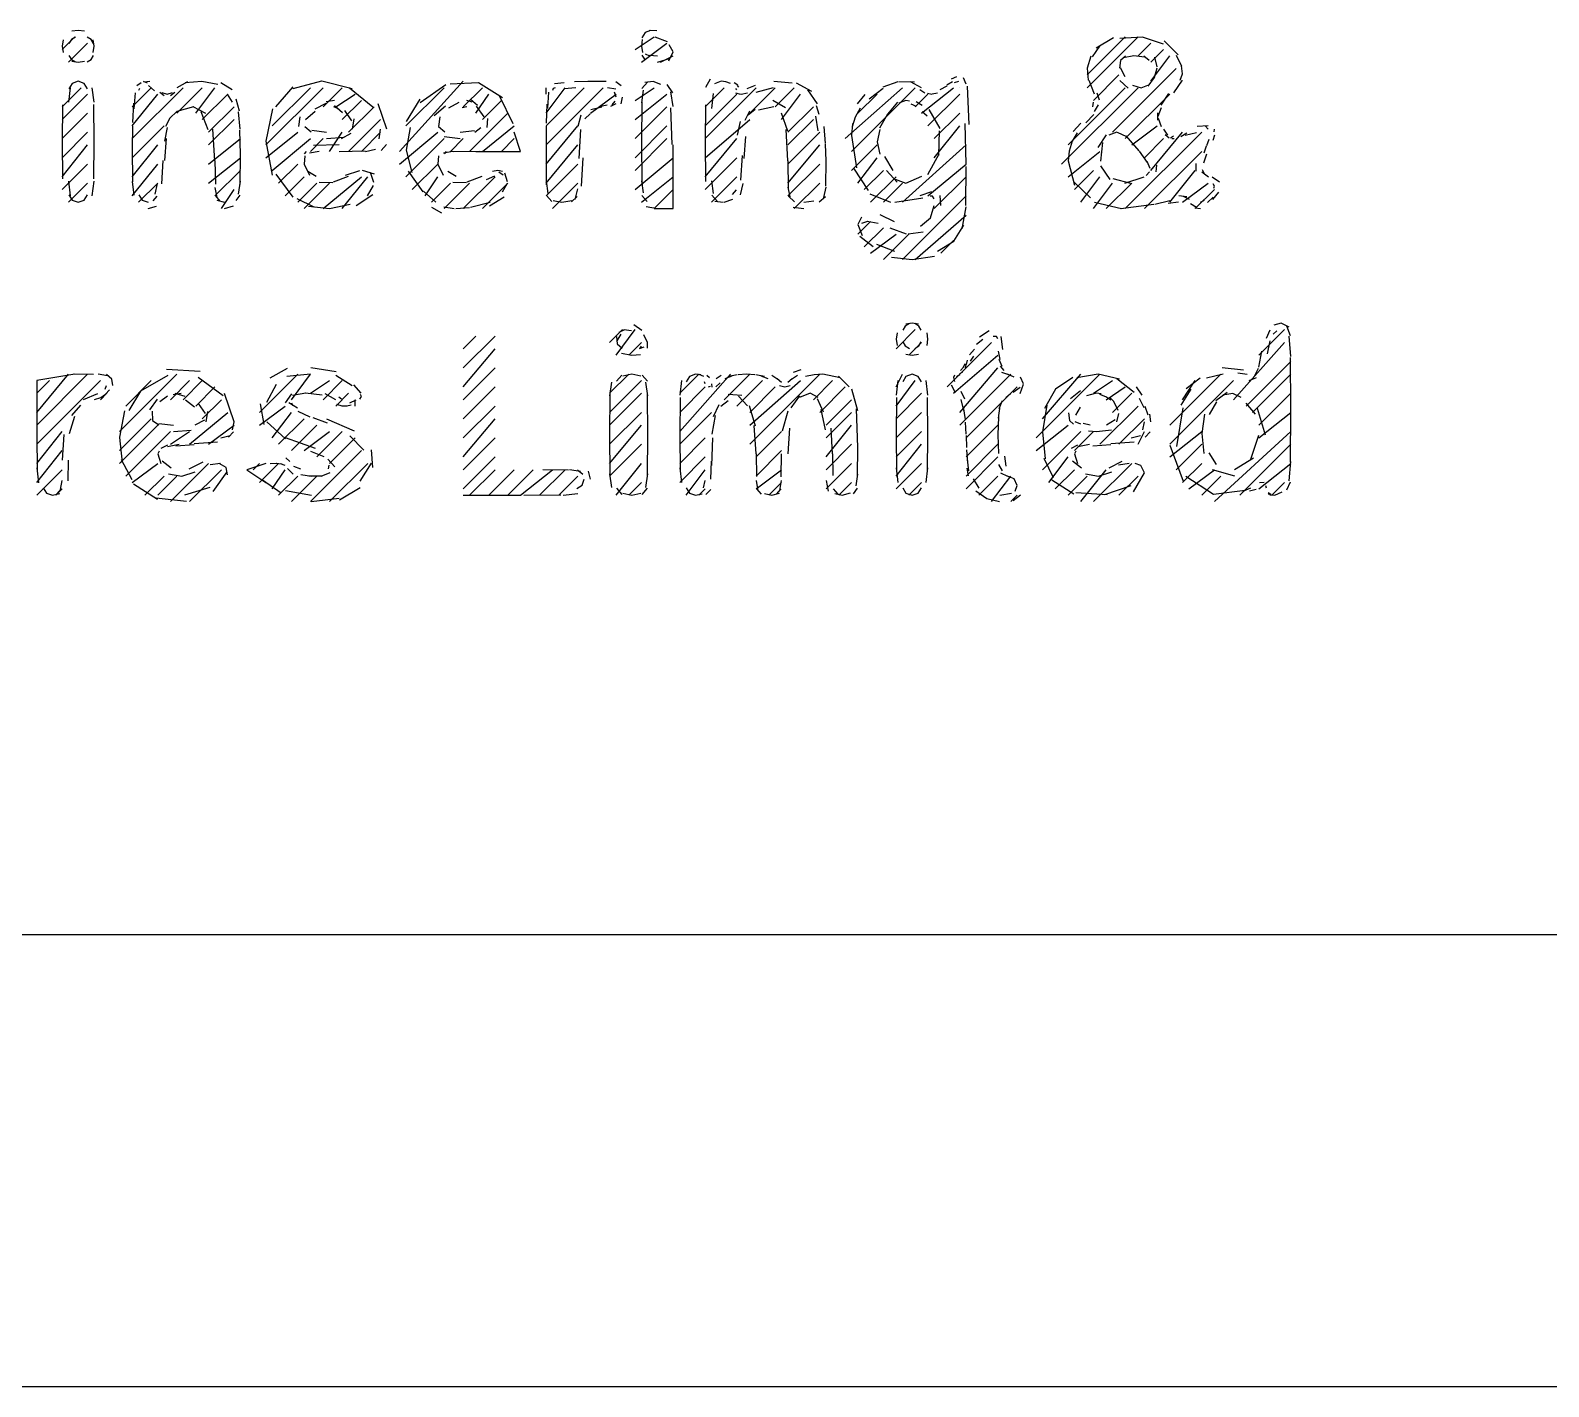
# Model space of a CAD drawing. Header units: millimetres. Extents: x 35 to 1147, y 31 to 824.
# Drawn here: x 791.32 to 819.94, y 31 to 56.56 of the extents above; entities that cross this region are included whole.
import ezdxf

# ---------------------------------------------------------------- set-up
doc = ezdxf.new("R2010")
doc.units = ezdxf.units.MM
for name, color, linetype in [('CURVES', 6, 'Continuous'), ('LINES', 7, 'Continuous'), ('RECTANGLES', 3, 'Continuous')]:
    doc.layers.add(name, color=color, linetype=linetype)

msp = doc.modelspace()

# ---------------------------------------------------------------- linework, layer by layer
at = {"layer": 'CURVES'}
for p, q in [((792.093, 56.387), (792.047, 56.311)), ((792.169, 56.433), (792.093, 56.387)), ((792.22, 56.56), (792.101, 56.543)), ((792.339, 56.543), (792.22, 56.56)), ((792.467, 56.387), (792.391, 56.433)), ((792.513, 56.311), (792.467, 56.387)), ((802.855, 56.385), (802.84, 56.26)), ((802.909, 56.522), (802.845, 56.422)), ((803.012, 56.56), (802.909, 56.522)), ((803.13, 56.552), (802.984, 56.559)), ((803.328, 56.344), (803.096, 56.435)), ((811.738, 56.42), (811.411, 56.223)), ((812.282, 56.431), (811.86, 56.405)), ((812.683, 56.302), (812.282, 56.431)), ((791.937, 56.379), (791.92, 56.26)), ((791.92, 56.26), (791.937, 56.141)), ((792.52, 56.26), (792.503, 56.38)), ((792.503, 56.141), (792.52, 56.26)), ((802.84, 56.26), (802.857, 56.143)), ((802.907, 56.12), (802.99, 56.083)), ((803.357, 55.989), (803.439, 56.156)), ((803.439, 56.156), (803.363, 56.288)), ((811.473, 56.264), (811.334, 56.061)), ((812.956, 56.102), (812.694, 56.36)), ((792.047, 56.089), (792.093, 56.013)), ((792.093, 56.013), (792.169, 55.967)), ((792.101, 55.977), (792.22, 55.96)), ((792.22, 55.96), (792.339, 55.977)), ((792.391, 55.967), (792.467, 56.013)), ((792.467, 56.013), (792.513, 56.089)), ((802.847, 56.09), (802.907, 56)), ((802.989, 56.093), (803.14, 56.08)), ((803.14, 55.96), (803.367, 56.027)), ((811.309, 56.074), (811.243, 55.848)), ((811.243, 55.848), (811.26, 55.619)), ((811.867, 55.995), (811.848, 55.847)), ((811.864, 55.86), (811.952, 55.691)), ((811.962, 56.071), (811.867, 55.995)), ((812.122, 56.08), (811.929, 56.045)), ((812.319, 56.055), (812.122, 56.08)), ((812.413, 55.995), (812.309, 56.073)), ((812.508, 55.67), (812.558, 55.854)), ((812.559, 55.875), (812.515, 56.058)), ((813.024, 55.878), (812.924, 56.088)), ((813.037, 55.741), (813.018, 55.893)), ((792.106, 55.559), (792.044, 55.459)), ((792.22, 55.6), (792.106, 55.559)), ((792.334, 55.56), (792.22, 55.6)), ((792.396, 55.459), (792.334, 55.56)), ((793.411, 55.571), (793.328, 55.512)), ((793.527, 55.565), (793.45, 55.597)), ((793.57, 55.597), (793.462, 55.582)), ((794.283, 55.589), (794.083, 55.477)), ((794.551, 55.599), (794.237, 55.569)), ((794.856, 55.543), (794.551, 55.599)), ((795.122, 55.442), (794.909, 55.573)), ((796.805, 55.6), (796.265, 55.461)), ((797.389, 55.459), (796.814, 55.6)), ((799.15, 55.531), (798.668, 55.194)), ((799.768, 55.571), (799.232, 55.546)), ((800.222, 55.287), (799.768, 55.571)), ((801.383, 55.572), (801.201, 55.551)), ((801.831, 55.599), (801.579, 55.591)), ((802.177, 55.596), (801.829, 55.599)), ((802.454, 55.513), (802.359, 55.59)), ((802.951, 55.586), (802.846, 55.465)), ((803.062, 55.597), (802.904, 55.577)), ((803.203, 55.538), (803.062, 55.597)), ((803.429, 55.381), (803.323, 55.538)), ((804.136, 55.64), (804.046, 55.482)), ((804.34, 55.6), (804.218, 55.552)), ((804.428, 55.591), (804.34, 55.6)), ((804.52, 55.559), (804.428, 55.591)), ((804.655, 55.528), (804.589, 55.571)), ((804.834, 55.464), (804.991, 55.527)), ((805.678, 55.562), (805.335, 55.596)), ((806.051, 55.409), (805.763, 55.567)), ((807.672, 55.588), (807.391, 55.491)), ((807.988, 55.582), (807.692, 55.589)), ((808.117, 55.477), (807.911, 55.59)), ((808.702, 55.59), (808.593, 55.529)), ((808.78, 55.682), (808.675, 55.639)), ((808.818, 55.594), (808.734, 55.574)), ((808.96, 55.548), (808.907, 55.667)), ((811.274, 55.622), (811.375, 55.362)), ((811.857, 55.618), (812.015, 55.47)), ((812.094, 55.53), (812.26, 55.48)), ((812.26, 55.48), (812.384, 55.53)), ((812.392, 55.509), (812.508, 55.67)), ((812.876, 55.382), (813.041, 55.623)), ((812.994, 55.62), (813.037, 55.741)), ((792.073, 55.479), (792.04, 55.205)), ((792.52, 55.205), (792.487, 55.48)), ((793.298, 55.386), (793.272, 55.084)), ((793.378, 55.462), (793.36, 55.426)), ((793.661, 55.421), (793.544, 55.522)), ((793.758, 55.398), (793.841, 55.33)), ((793.8, 55.39), (793.9, 55.36)), ((793.9, 55.36), (794, 55.39)), ((793.959, 55.33), (794.042, 55.398)), ((795.133, 55.208), (795.037, 55.357)), ((795.261, 55.037), (795.199, 55.263)), ((796.267, 55.493), (795.94, 55.12)), ((797.052, 55.238), (796.898, 55.214)), ((797.775, 55.113), (797.336, 55.471)), ((798.66, 55.263), (798.404, 54.841)), ((799.647, 55.205), (799.545, 55.24)), ((799.746, 55.146), (799.616, 55.258)), ((800.419, 54.796), (800.164, 55.324)), ((801.089, 55.398), (801.07, 55.095)), ((801.178, 55.462), (801.16, 55.424)), ((801.212, 55.479), (801.178, 55.462)), ((801.602, 55.475), (801.383, 55.458)), ((802.357, 55.45), (802.197, 55.48)), ((802.36, 55.3), (802.334, 55.393)), ((802.454, 55.177), (802.48, 55.3)), ((802.872, 55.434), (802.84, 55.195)), ((803.438, 55.127), (803.393, 55.4)), ((804.192, 55.37), (804.16, 55.088)), ((804.613, 55.382), (804.708, 55.36)), ((804.637, 55.439), (804.619, 55.466)), ((804.643, 55.521), (804.671, 55.487)), ((804.718, 55.36), (804.839, 55.384)), ((805.324, 55.475), (804.997, 55.388)), ((805.553, 55.101), (805.318, 55.239)), ((806.157, 55.175), (805.973, 55.438)), ((807.049, 55.351), (806.904, 55.177)), ((807.397, 55.462), (807.134, 55.266)), ((807.82, 55.24), (807.692, 55.187)), ((807.889, 55.226), (807.82, 55.24)), ((808.088, 55.448), (808.183, 55.384)), ((808.23, 55.374), (808.312, 55.36)), ((808.32, 55.361), (808.421, 55.386)), ((808.473, 55.447), (808.6, 55.515)), ((809.016, 54.784), (808.986, 55.507)), ((811.475, 55.243), (811.43, 55.378)), ((812.776, 55.368), (812.629, 55.149)), ((791.926, 55.158), (791.92, 54.46)), ((792.52, 54.464), (792.514, 55.162)), ((793.262, 55.187), (793.244, 54.825)), ((794.082, 55.03), (793.949, 54.906)), ((794.394, 55.12), (794.082, 55.03)), ((794.627, 54.991), (794.388, 55.12)), ((794.673, 54.684), (794.541, 55.024)), ((795.277, 54.697), (795.242, 55.024)), ((795.885, 55.084), (795.76, 54.469)), ((796.688, 55.03), (796.507, 54.876)), ((796.888, 55.179), (796.683, 55.075)), ((797.13, 55.082), (797.039, 55.119)), ((797.205, 55.006), (797.051, 55.141)), ((797.379, 54.857), (797.247, 55.047)), ((798.04, 54.7), (797.876, 55.178)), ((799.147, 55.134), (798.934, 54.952)), ((799.396, 55.2), (799.201, 55.097)), ((799.545, 55.12), (799.462, 55.102)), ((799.877, 54.93), (799.731, 55.132)), ((801.056, 55.171), (801.042, 54.814)), ((801.694, 54.961), (801.642, 54.747)), ((801.872, 54.987), (801.775, 54.891)), ((802.091, 55.115), (801.887, 55.063)), ((802.043, 55.126), (802.193, 55.156)), ((802.264, 55.132), (802.364, 55.183)), ((802.29, 55.158), (802.344, 55.226)), ((802.845, 55.209), (802.84, 54.46)), ((803.421, 54.409), (803.391, 55.098)), ((804.046, 55.154), (804.04, 54.46)), ((804.876, 55.035), (804.785, 54.863)), ((804.982, 55.07), (804.85, 54.96)), ((805.332, 55.119), (805.045, 55.056)), ((805.596, 54.663), (805.478, 54.999)), ((806.187, 54.972), (806.141, 55.14)), ((806.96, 55.092), (806.868, 54.923)), ((807.478, 54.982), (807.325, 54.719)), ((807.666, 55.207), (807.478, 54.982)), ((808.021, 55.125), (807.925, 55.171)), ((808.128, 55.144), (808.019, 55.214)), ((808.225, 54.945), (808.128, 55.024)), ((808.467, 54.712), (808.263, 55.069)), ((811.216, 54.817), (811.367, 54.976)), ((811.349, 55.118), (811.358, 55.207)), ((811.38, 55.028), (811.455, 55.156)), ((812.567, 55.004), (812.568, 54.87)), ((812.639, 55.101), (812.573, 54.936)), ((793.246, 54.753), (793.24, 54.34)), ((793.901, 54.727), (793.847, 54.469)), ((793.949, 54.906), (793.866, 54.746)), ((794.8, 54.1), (794.76, 54.699)), ((795.28, 54.221), (795.27, 54.681)), ((796.4, 54.933), (796.375, 54.749)), ((796.495, 54.749), (796.611, 54.647)), ((796.623, 54.678), (796.9, 54.64)), ((797.395, 54.701), (797.423, 54.896)), ((797.894, 54.518), (797.92, 54.7)), ((798.478, 54.731), (798.401, 54.305)), ((799.04, 54.933), (799.016, 54.747)), ((799.016, 54.747), (799.132, 54.646)), ((799.42, 54.64), (799.693, 54.67)), ((799.699, 54.644), (799.814, 54.727)), ((799.934, 54.727), (799.941, 54.901)), ((801.044, 54.752), (801.04, 54.34)), ((801.691, 54.693), (801.659, 54.146)), ((804.699, 54.84), (804.646, 54.582)), ((805.6, 54.1), (805.568, 54.694)), ((806.168, 54.664), (806.129, 54.94)), ((806.311, 54.429), (806.283, 54.746)), ((806.82, 54.802), (806.8, 54.58)), ((806.868, 54.923), (806.814, 54.739)), ((807.331, 54.689), (807.28, 54.46)), ((808.958, 54.041), (808.94, 54.805)), ((811.119, 54.811), (810.98, 54.653)), ((812.578, 54.905), (812.638, 54.749)), ((812.681, 54.699), (812.753, 54.583)), ((813.519, 54.758), (813.316, 54.75)), ((813.52, 54.7), (813.463, 54.76)), ((813.632, 54.648), (813.64, 54.7)), ((791.92, 54.46), (791.926, 53.762)), ((792.514, 53.762), (792.52, 54.46)), ((793.88, 54.522), (793.849, 54.11)), ((795.76, 54.47), (795.876, 53.834)), ((797.14, 54.4), (796.66, 54.393)), ((796.9, 54.52), (797.233, 54.545)), ((797.185, 54.523), (797.366, 54.622)), ((797.93, 54.294), (798.033, 54.41)), ((799.118, 54.561), (799.42, 54.52)), ((800.56, 54.28), (800.44, 54.64)), ((802.84, 54.46), (802.846, 53.691)), ((803.44, 53.2), (803.44, 54.4)), ((804.04, 54.46), (804.045, 53.711)), ((804.8, 54.562), (804.77, 54.143)), ((806.32, 54.1), (806.311, 54.414)), ((806.8, 54.58), (806.89, 53.972)), ((807.28, 54.46), (807.332, 54.23)), ((808.447, 54.204), (808.459, 54.664)), ((810.959, 54.469), (810.899, 54.286)), ((811.053, 54.631), (810.959, 54.469)), ((811.6, 54.592), (811.441, 54.353)), ((811.529, 54.444), (811.494, 54.098)), ((811.799, 54.639), (811.648, 54.582)), ((811.99, 54.555), (811.812, 54.638)), ((812.222, 54.291), (811.975, 54.574)), ((812.714, 54.595), (812.787, 54.536)), ((812.809, 54.534), (812.867, 54.573)), ((812.836, 54.525), (812.883, 54.525)), ((813.123, 54.624), (813.008, 54.552)), ((813.299, 54.629), (813.09, 54.578)), ((813.445, 54.253), (813.493, 54.383)), ((813.499, 54.388), (813.539, 54.509)), ((813.618, 54.489), (813.65, 54.589)), ((793.24, 54.34), (793.247, 53.706)), ((793.796, 53.668), (793.826, 54.109)), ((794.8, 54.1), (794.808, 53.663)), ((795.273, 53.655), (795.28, 54.22)), ((796.518, 54.276), (796.482, 54.233)), ((796.491, 54.194), (796.484, 54.041)), ((796.765, 54.28), (796.584, 54.243)), ((797.14, 54.28), (797.63, 54.287)), ((797.635, 54.28), (797.829, 54.322)), ((798.401, 54.305), (798.509, 53.88)), ((799.011, 54.197), (799.004, 54.041)), ((799.286, 54.28), (799.108, 54.245)), ((799.159, 54.276), (799.122, 54.234)), ((799.78, 54.28), (799.29, 54.274)), ((799.72, 54.28), (800.56, 54.28)), ((801.04, 54.34), (801.046, 53.649)), ((801.71, 53.621), (801.74, 54.159)), ((804.715, 53.734), (804.745, 54.2)), ((805.6, 54.1), (805.607, 53.583)), ((806.313, 53.624), (806.32, 54.1)), ((807.423, 54.18), (807.579, 53.922)), ((808.237, 53.845), (808.451, 54.234)), ((810.899, 54.286), (810.88, 54.1)), ((810.88, 54.1), (811.004, 53.644)), ((812.377, 54.068), (812.229, 54.281)), ((813.49, 54.23), (813.436, 54.055)), ((795.948, 53.853), (796.269, 53.418)), ((796.484, 54.041), (796.579, 53.829)), ((796.551, 53.906), (796.705, 53.81)), ((797.032, 53.708), (797.318, 53.815)), ((797.522, 53.914), (797.252, 53.828)), ((797.809, 53.853), (797.582, 53.918)), ((797.795, 53.696), (797.733, 53.88)), ((798.441, 53.904), (798.719, 53.519)), ((799.004, 54.041), (799.099, 53.829)), ((799.191, 53.906), (799.345, 53.81)), ((799.552, 53.708), (799.838, 53.815)), ((800.066, 53.814), (799.912, 53.743)), ((800.132, 53.92), (800.029, 53.899)), ((800.22, 53.901), (800.135, 53.92)), ((800.232, 53.832), (800.153, 53.889)), ((800.317, 53.706), (800.267, 53.867)), ((806.839, 53.96), (807.11, 53.54)), ((807.459, 53.922), (807.662, 53.701)), ((807.82, 53.68), (808.127, 53.813)), ((808.955, 53.258), (808.959, 53.996)), ((811.491, 54.005), (811.669, 53.749)), ((812.356, 53.828), (812.419, 53.895)), ((812.429, 53.956), (812.373, 54.088)), ((812.539, 53.895), (812.555, 54.021)), ((813.288, 54.049), (813.289, 53.906)), ((813.4, 53.897), (813.527, 53.798)), ((813.406, 53.936), (813.455, 53.85)), ((792.04, 53.715), (792.073, 53.441)), ((792.487, 53.441), (792.52, 53.715)), ((793.24, 53.714), (793.273, 53.453)), ((793.672, 53.471), (793.717, 53.674)), ((794.8, 53.597), (794.835, 53.409)), ((795.245, 53.475), (795.28, 53.716)), ((796.764, 53.697), (797.019, 53.693)), ((797.677, 53.443), (797.787, 53.638)), ((798.731, 53.531), (798.963, 53.322)), ((799.284, 53.697), (799.539, 53.693)), ((800.218, 53.515), (800.315, 53.683)), ((801.04, 53.725), (801.077, 53.486)), ((801.591, 53.371), (801.638, 53.574)), ((802.84, 53.727), (802.873, 53.497)), ((804.16, 53.725), (804.192, 53.486)), ((804.554, 53.467), (804.628, 53.555)), ((804.707, 53.458), (804.757, 53.675)), ((805.6, 53.606), (805.637, 53.423)), ((806.278, 53.41), (806.32, 53.604)), ((807.62, 53.756), (807.82, 53.68)), ((810.988, 53.705), (811.304, 53.406)), ((811.723, 53.769), (812.057, 53.681)), ((811.954, 53.682), (812.317, 53.801)), ((813.735, 53.698), (813.598, 53.794)), ((813.64, 53.626), (813.617, 53.667)), ((813.628, 53.584), (813.64, 53.626)), ((792.044, 53.461), (792.106, 53.361)), ((792.106, 53.361), (792.22, 53.32)), ((792.22, 53.32), (792.334, 53.361)), ((792.334, 53.361), (792.396, 53.461)), ((793.365, 53.459), (793.427, 53.36)), ((793.427, 53.36), (793.54, 53.32)), ((793.54, 53.2), (793.699, 53.245)), ((793.635, 53.347), (793.709, 53.438)), ((794.809, 53.442), (794.894, 53.342)), ((794.837, 53.357), (794.98, 53.32)), ((794.98, 53.2), (795.147, 53.251)), ((795.2, 53.351), (795.274, 53.453)), ((796.344, 53.393), (796.661, 53.232)), ((796.566, 53.245), (796.957, 53.201)), ((796.957, 53.201), (797.347, 53.282)), ((797.46, 53.259), (797.776, 53.464)), ((799.617, 53.226), (799.986, 53.323)), ((799.972, 53.256), (800.254, 53.424)), ((801.047, 53.449), (801.149, 53.335)), ((801.174, 53.354), (801.34, 53.32)), ((801.34, 53.32), (801.526, 53.353)), ((801.522, 53.331), (801.627, 53.432)), ((802.847, 53.451), (802.949, 53.334)), ((802.928, 53.243), (803.14, 53.2)), ((804.166, 53.455), (804.271, 53.334)), ((804.224, 53.343), (804.382, 53.323)), ((804.399, 53.324), (804.559, 53.382)), ((805.612, 53.434), (805.726, 53.328)), ((805.9, 53.32), (806.088, 53.347)), ((806.191, 53.327), (806.306, 53.43)), ((807.147, 53.482), (807.536, 53.321)), ((807.617, 53.323), (808.145, 53.401)), ((808.306, 53.519), (808.087, 53.444)), ((808.326, 53.434), (808.282, 53.437)), ((808.291, 53.03), (808.36, 53.26)), ((808.36, 53.387), (808.326, 53.434)), ((808.48, 53.26), (808.469, 53.446)), ((811.38, 53.325), (811.887, 53.2)), ((811.874, 53.2), (812.498, 53.282)), ((812.798, 53.346), (812.519, 53.278)), ((812.962, 53.32), (812.77, 53.298)), ((813.122, 53.421), (812.97, 53.44)), ((813.172, 53.371), (813.059, 53.429)), ((813.192, 53.297), (813.301, 53.231)), ((813.379, 53.324), (813.454, 53.361)), ((813.508, 53.313), (813.616, 53.416)), ((813.608, 53.371), (813.722, 53.509)), ((798.881, 53.23), (799.072, 53.121)), ((799.114, 53.233), (799.311, 53.2)), ((799.338, 53.2), (799.598, 53.224)), ((803.08, 53.2), (803.44, 53.2)), ((805.701, 53.231), (805.9, 53.2)), ((806.985, 53.038), (806.92, 52.9)), ((807.099, 52.96), (806.985, 52.918)), ((807.3, 52.921), (807.096, 52.96)), ((807.607, 52.949), (807.341, 53.084)), ((808.101, 52.872), (808.291, 53.03)), ((808.887, 52.818), (808.96, 53.232)), ((813.272, 53.213), (813.379, 53.204)), ((806.92, 52.9), (807.001, 52.695)), ((806.955, 52.683), (807.206, 52.488)), ((807.523, 52.841), (807.832, 52.728)), ((807.865, 52.725), (808.147, 52.761)), ((808.728, 52.585), (808.919, 52.89)), ((807.271, 52.533), (807.608, 52.401)), ((808.418, 52.397), (808.728, 52.585)), ((807.55, 52.288), (807.94, 52.24)), ((807.94, 52.24), (808.362, 52.306)), ((802.849, 50.904), (802.695, 51.01)), ((807.813, 50.987), (807.767, 50.911)), ((807.889, 51.033), (807.813, 50.987)), ((807.94, 51.04), (807.821, 51.023)), ((808.059, 51.023), (807.94, 51.04)), ((808.067, 50.987), (807.991, 51.033)), ((808.113, 50.911), (808.067, 50.987)), ((814.9, 51.04), (814.758, 51.004)), ((815.046, 50.965), (814.9, 51.04)), ((815.075, 50.802), (815.002, 50.984)), ((802.368, 50.792), (802.383, 50.653)), ((802.448, 50.832), (802.373, 50.706)), ((802.522, 50.919), (802.413, 50.867)), ((802.651, 50.899), (802.509, 50.918)), ((802.955, 50.677), (802.881, 50.823)), ((802.956, 50.57), (802.955, 50.677)), ((807.657, 50.859), (807.64, 50.74)), ((807.64, 50.74), (807.657, 50.621)), ((807.767, 50.689), (807.813, 50.613)), ((808.067, 50.613), (808.113, 50.689)), ((808.24, 50.74), (808.223, 50.86)), ((808.223, 50.621), (808.24, 50.74)), ((809.272, 50.734), (809.156, 50.638)), ((809.396, 50.898), (809.21, 50.776)), ((809.529, 50.792), (809.469, 50.791)), ((809.559, 50.749), (809.529, 50.792)), ((809.653, 50.545), (809.621, 50.791)), ((814.682, 50.907), (814.616, 50.752)), ((814.686, 50.712), (814.635, 50.465)), ((814.815, 50.898), (814.747, 50.836)), ((815.08, 50.414), (815.049, 50.798)), ((802.383, 50.653), (802.475, 50.572)), ((802.464, 50.477), (802.66, 50.44)), ((802.66, 50.44), (802.821, 50.451)), ((802.805, 50.562), (802.89, 50.598)), ((802.817, 50.573), (802.839, 50.61)), ((807.813, 50.613), (807.889, 50.567)), ((807.821, 50.457), (807.94, 50.44)), ((807.94, 50.44), (808.059, 50.457)), ((807.991, 50.567), (808.067, 50.613)), ((809.119, 50.552), (809.025, 50.446)), ((809.096, 50.421), (809.035, 50.326)), ((809.565, 50.515), (809.594, 50.36)), ((814.477, 50.215), (814.535, 50.516)), ((815.08, 49.428), (815.074, 50.394)), ((794.522, 50.134), (793.884, 50.171)), ((796.163, 50.186), (795.833, 50.007)), ((797.082, 50.124), (796.608, 50.199)), ((805.844, 50.161), (805.696, 50.11)), ((808.841, 50.091), (808.895, 50.122)), ((808.852, 50.15), (808.907, 50.21)), ((808.907, 50.21), (808.943, 50.281)), ((808.95, 50.201), (808.96, 50.26)), ((808.98, 50.343), (808.96, 50.26)), ((809.578, 50.362), (809.632, 50.23)), ((809.6, 50.23), (809.67, 50.148)), ((809.626, 50.121), (809.74, 50.08)), ((814.185, 50.155), (813.785, 50.2)), ((814.081, 50.107), (814.258, 50.081)), ((814.401, 50.057), (814.473, 50.195)), ((792.16, 50.08), (791.44, 49.96)), ((791.44, 49.96), (791.44, 48.88)), ((792.513, 50.076), (792.129, 50.08)), ((792.774, 50.051), (792.599, 50.08)), ((792.73, 49.8), (792.757, 49.866)), ((792.856, 49.989), (792.753, 50.072)), ((792.877, 49.866), (792.856, 49.989)), ((793.911, 50.054), (793.397, 49.758)), ((794.957, 49.67), (794.482, 50.021)), ((795.953, 49.887), (795.772, 49.547)), ((796.603, 50.079), (796.154, 50.039)), ((797.389, 49.863), (797.081, 50.055)), ((797.554, 49.721), (797.418, 49.879)), ((802.277, 49.933), (802.24, 49.675)), ((802.467, 50.065), (802.367, 49.948)), ((802.66, 50.08), (802.49, 50.044)), ((802.83, 50.044), (802.66, 50.08)), ((802.953, 49.948), (802.853, 50.065)), ((802.96, 49.675), (802.923, 49.933)), ((803.593, 49.959), (803.56, 49.685)), ((803.746, 50.039), (803.684, 49.939)), ((803.86, 50.08), (803.746, 50.039)), ((803.957, 50.069), (803.86, 50.08)), ((804.014, 50.037), (803.929, 50.072)), ((804.04, 49.9), (804.028, 49.936)), ((804.124, 50.009), (804.073, 50.054)), ((804.1, 49.84), (804.139, 49.855)), ((804.16, 49.9), (804.166, 49.838)), ((804.241, 49.845), (804.321, 49.919)), ((804.34, 50.055), (804.248, 49.992)), ((804.546, 50.042), (804.411, 49.994)), ((804.646, 50.068), (804.481, 50.034)), ((804.82, 50.08), (804.662, 50.069)), ((804.977, 50.069), (804.82, 50.08)), ((805.159, 50.034), (804.994, 50.068)), ((805.229, 49.994), (805.094, 50.042)), ((805.392, 49.992), (805.3, 50.055)), ((805.398, 49.998), (805.481, 49.93)), ((805.44, 49.87), (805.54, 49.84)), ((805.54, 49.84), (805.64, 49.87)), ((805.599, 49.93), (805.682, 49.998)), ((805.783, 50.056), (805.688, 49.992)), ((806.094, 50.069), (805.933, 50.037)), ((806.26, 50.08), (806.094, 50.069)), ((806.582, 50.011), (806.26, 50.08)), ((806.757, 49.844), (806.553, 50.043)), ((806.917, 49.387), (806.804, 49.8)), ((807.673, 49.959), (807.64, 49.685)), ((807.826, 50.039), (807.764, 49.939)), ((807.94, 50.08), (807.826, 50.039)), ((808.054, 50.04), (807.94, 50.08)), ((808.116, 49.939), (808.054, 50.04)), ((808.24, 49.685), (808.207, 49.96)), ((808.677, 49.88), (808.755, 49.733)), ((808.739, 50.064), (808.72, 50.02)), ((808.72, 50.02), (808.738, 49.942)), ((808.839, 50.069), (808.778, 50.032)), ((809.867, 50.027), (809.74, 50.08)), ((809.847, 49.74), (809.978, 49.837)), ((809.978, 49.717), (810.04, 49.894)), ((810.04, 49.897), (809.987, 50.027)), ((810.97, 50.017), (810.644, 49.796)), ((811.448, 50.08), (811.046, 50.009)), ((811.851, 49.984), (811.448, 50.08)), ((812.127, 49.736), (811.8, 49.996)), ((812.275, 49.684), (812.17, 49.839)), ((813.194, 49.801), (813.008, 49.499)), ((813.371, 50.007), (813.107, 49.807)), ((813.802, 50.08), (813.491, 50.007)), ((814.292, 49.96), (814.432, 50.018)), ((792.587, 49.71), (792.313, 49.595)), ((792.532, 49.606), (792.646, 49.643)), ((792.646, 49.643), (792.735, 49.703)), ((792.735, 49.703), (792.81, 49.787)), ((793.397, 49.758), (793.177, 49.395)), ((793.708, 49.612), (793.563, 49.41)), ((793.905, 49.666), (793.758, 49.562)), ((794.162, 49.719), (794.009, 49.69)), ((794.237, 49.659), (794.05, 49.719)), ((794.416, 49.456), (794.246, 49.59)), ((794.619, 49.337), (794.487, 49.527)), ((795.16, 49.18), (794.981, 49.718)), ((795.65, 49.524), (795.722, 49.134)), ((796.245, 49.711), (796.12, 49.54)), ((796.191, 49.547), (796.354, 49.444)), ((796.24, 49.54), (796.265, 49.491)), ((796.515, 49.72), (796.263, 49.676)), ((796.822, 49.688), (796.505, 49.72)), ((797.077, 49.597), (796.874, 49.709)), ((797.089, 49.516), (797.19, 49.486)), ((797.133, 49.653), (797.187, 49.616)), ((797.342, 49.54), (797.459, 49.594)), ((797.529, 49.608), (797.56, 49.662)), ((797.56, 49.662), (797.546, 49.698)), ((802.246, 49.701), (802.24, 48.94)), ((802.96, 48.94), (802.954, 49.701)), ((803.566, 49.638), (803.56, 48.94)), ((804.473, 49.58), (804.334, 49.471)), ((804.729, 49.68), (804.473, 49.7)), ((804.838, 49.482), (804.669, 49.664)), ((805.82, 49.672), (805.657, 49.448)), ((806.02, 49.72), (805.82, 49.643)), ((806.171, 49.638), (806.02, 49.72)), ((806.273, 49.366), (806.156, 49.615)), ((807.646, 49.638), (807.64, 48.94)), ((808.24, 48.944), (808.234, 49.642)), ((808.915, 49.395), (808.863, 49.605)), ((808.933, 49.608), (808.868, 49.756)), ((809.636, 49.576), (809.576, 49.429)), ((809.796, 49.708), (809.705, 49.632)), ((810.644, 49.796), (810.436, 49.433)), ((811.115, 49.765), (810.927, 49.619)), ((811.42, 49.72), (811.226, 49.672)), ((811.502, 49.708), (811.42, 49.72)), ((811.591, 49.652), (811.481, 49.695)), ((811.69, 49.592), (811.591, 49.652)), ((811.743, 49.568), (811.668, 49.639)), ((811.828, 49.399), (811.743, 49.568)), ((812.314, 49.446), (812.227, 49.623)), ((813.678, 49.562), (813.538, 49.32)), ((813.88, 49.736), (813.664, 49.576)), ((813.987, 49.716), (813.8, 49.685)), ((814.144, 49.64), (813.987, 49.716)), ((814.413, 49.325), (814.236, 49.535)), ((792.15, 49.281), (792.049, 48.955)), ((792.263, 49.497), (792.098, 49.304)), ((793.096, 49.391), (793.002, 48.895)), ((793.619, 49.381), (793.625, 49.209)), ((794.635, 49.181), (794.663, 49.376)), ((796.361, 49.384), (796.587, 49.275)), ((796.644, 49.262), (796.916, 49.164)), ((797.427, 49.006), (796.908, 49.23)), ((797.19, 49.486), (797.292, 49.481)), ((797.283, 49.481), (797.367, 49.5)), ((804.228, 49.302), (804.165, 48.95)), ((804.299, 49.505), (804.191, 49.276)), ((804.99, 49.098), (804.875, 49.487)), ((805.599, 49.381), (805.493, 49.007)), ((806.308, 49.033), (806.229, 49.414)), ((806.92, 48.7), (806.892, 49.426)), ((808.945, 49.224), (808.909, 49.465)), ((809.57, 49.276), (809.56, 48.94)), ((809.596, 49.481), (809.562, 49.254)), ((810.48, 49.496), (810.401, 48.993)), ((810.889, 49.355), (810.907, 49.205)), ((811.107, 49.46), (811.02, 49.308)), ((811.607, 49.128), (811.77, 49.228)), ((811.798, 49.185), (811.835, 49.342)), ((812.39, 49.309), (812.333, 49.473)), ((812.44, 49.18), (812.42, 49.324)), ((813.045, 49.445), (812.923, 48.72)), ((813.451, 49.329), (813.4, 48.96)), ((814.6, 48.931), (814.453, 49.433)), ((815.074, 48.423), (815.08, 49.42)), ((791.952, 48.944), (791.92, 48.46)), ((793.625, 49.209), (793.74, 49.125)), ((793.739, 49.152), (794.02, 49.12)), ((794.02, 49), (794.353, 49.025)), ((794.425, 49.123), (794.606, 49.222)), ((795.055, 48.896), (795.148, 48.997)), ((795.133, 49.032), (795.16, 49.18)), ((795.776, 49.184), (796.129, 48.86)), ((805, 48.58), (804.966, 49.115)), ((805.633, 49.061), (805.6, 48.58)), ((806.44, 48.58), (806.414, 49.064)), ((808.96, 48.947), (808.948, 49.174)), ((810.401, 48.993), (810.452, 48.488)), ((810.907, 49.205), (810.981, 49.138)), ((811.009, 49.188), (811.113, 49.147)), ((811.165, 49.157), (811.3, 49.128)), ((811.268, 49.01), (811.42, 49)), ((811.42, 49), (811.701, 49.032)), ((812.293, 49.032), (812.32, 49.18)), ((812.335, 48.896), (812.428, 48.997)), ((813.4, 48.96), (813.442, 48.586)), ((791.44, 48.94), (791.446, 48.253)), ((793.002, 48.89), (793.052, 48.413)), ((793.902, 48.743), (793.778, 48.683)), ((794.128, 48.753), (793.905, 48.709)), ((794.405, 48.751), (794.065, 48.724)), ((794.409, 48.776), (794.846, 48.807)), ((794.908, 48.882), (795.084, 48.928)), ((796.125, 48.886), (796.687, 48.687)), ((797.604, 48.648), (797.34, 48.917)), ((797.776, 48.321), (797.751, 48.656)), ((802.24, 48.94), (802.246, 48.179)), ((802.954, 48.179), (802.96, 48.94)), ((803.56, 48.94), (803.566, 48.242)), ((804.18, 48.881), (804.16, 48.361)), ((806.913, 48.165), (806.92, 48.7)), ((807.64, 48.94), (807.646, 48.242)), ((808.234, 48.242), (808.24, 48.94)), ((808.96, 48.925), (808.966, 48.697)), ((808.967, 48.655), (808.984, 48.416)), ((809.56, 48.94), (809.569, 48.586)), ((811.062, 48.743), (810.938, 48.683)), ((811.288, 48.753), (811.065, 48.709)), ((811.685, 48.751), (811.345, 48.724)), ((811.689, 48.776), (812.126, 48.807)), ((812.068, 48.882), (812.244, 48.928)), ((812.802, 48.742), (813.053, 48.063)), ((814.329, 48.479), (814.48, 48.933)), ((792.032, 48.073), (792.04, 48.46)), ((793.029, 48.474), (793.233, 48.096)), ((793.745, 48.629), (793.72, 48.58)), ((793.72, 48.58), (793.781, 48.399)), ((793.805, 48.446), (793.974, 48.314)), ((794.572, 48.424), (794.305, 48.292)), ((794.903, 48.398), (794.712, 48.373)), ((795.009, 48.321), (794.879, 48.399)), ((795.76, 48.4), (795.4, 48.28)), ((795.957, 48.4), (795.842, 48.393)), ((796.059, 48.387), (795.954, 48.4)), ((796.121, 48.359), (796.033, 48.39)), ((796.213, 48.435), (796.138, 48.502)), ((796.858, 48.526), (796.604, 48.621)), ((797.057, 48.334), (796.926, 48.482)), ((797.536, 48.064), (797.749, 48.402)), ((804.15, 48.102), (804.16, 48.441)), ((805, 48.58), (805.008, 48.154)), ((805.472, 48.143), (805.48, 48.58)), ((806.44, 48.58), (806.448, 48.173)), ((808.982, 48.471), (809.006, 48.257)), ((809.57, 48.381), (809.637, 48.259)), ((809.681, 48.537), (809.711, 48.344)), ((810.424, 48.495), (810.601, 48.134)), ((810.965, 48.446), (811.134, 48.314)), ((811.025, 48.629), (811, 48.58)), ((811, 48.58), (811.061, 48.399)), ((811.896, 48.432), (811.649, 48.31)), ((812.034, 48.4), (811.831, 48.366)), ((812.254, 48.36), (812.145, 48.4)), ((813.532, 48.601), (813.672, 48.377)), ((814.019, 48.286), (814.376, 48.501)), ((815.049, 48.071), (815.08, 48.432)), ((791.44, 48.315), (791.474, 48.036)), ((793.927, 48.204), (794.176, 48.161)), ((794.176, 48.161), (794.426, 48.242)), ((794.769, 47.872), (795.03, 48.238)), ((795.037, 48.186), (795.009, 48.321)), ((795.4, 48.28), (795.76, 48.04)), ((795.695, 48.088), (796.045, 47.843)), ((796.165, 48.302), (796.275, 48.197)), ((796.279, 48.347), (796.412, 48.295)), ((796.419, 48.189), (796.622, 48.161)), ((796.572, 48.162), (796.818, 48.165)), ((796.8, 48.161), (796.971, 48.228)), ((796.938, 48.294), (796.955, 48.363)), ((801.464, 48.273), (800.98, 48.28)), ((801.689, 48.246), (801.483, 48.28)), ((801.735, 48.192), (801.633, 48.272)), ((801.719, 47.986), (801.76, 48.1)), ((801.88, 48.1), (801.838, 48.253)), ((802.24, 48.205), (802.277, 47.947)), ((802.923, 47.947), (802.96, 48.205)), ((803.56, 48.315), (803.593, 48.041)), ((806.886, 47.975), (806.92, 48.197)), ((807.64, 48.315), (807.673, 48.041)), ((808.207, 48.041), (808.24, 48.315)), ((808.97, 48.307), (808.999, 48.165)), ((809.094, 48.111), (809.196, 47.93)), ((809.606, 48.219), (809.74, 48.16)), ((809.864, 48.111), (809.74, 48.16)), ((809.92, 47.985), (809.864, 48.111)), ((810.574, 48.089), (810.992, 47.823)), ((811.207, 48.204), (811.456, 48.161)), ((811.456, 48.161), (811.706, 48.242)), ((812.117, 47.861), (812.32, 48.22)), ((812.32, 48.22), (812.254, 48.36)), ((813.1, 48.159), (813.623, 47.822)), ((813.595, 48.284), (814.019, 48.166)), ((791.564, 47.94), (791.627, 47.84)), ((791.627, 47.84), (791.74, 47.8)), ((791.74, 47.8), (791.873, 47.831)), ((791.82, 47.819), (791.908, 47.917)), ((791.885, 47.91), (791.92, 48.078)), ((793.264, 48.016), (793.714, 47.727)), ((794.233, 47.804), (794.708, 47.952)), ((796.131, 47.889), (796.619, 47.801)), ((797.147, 47.715), (797.536, 47.944)), ((800.62, 47.8), (801.318, 47.806)), ((801.365, 47.8), (801.639, 47.833)), ((801.619, 47.924), (801.719, 47.986)), ((802.367, 47.932), (802.467, 47.815)), ((802.49, 47.836), (802.66, 47.8)), ((802.66, 47.8), (802.83, 47.836)), ((802.853, 47.815), (802.953, 47.932)), ((803.684, 47.941), (803.746, 47.841)), ((803.746, 47.841), (803.86, 47.8)), ((803.86, 47.8), (803.984, 47.827)), ((804.007, 47.936), (804.039, 48.077)), ((804.054, 47.816), (804.146, 47.91)), ((805, 48.076), (805.036, 47.885)), ((805.01, 47.921), (805.095, 47.821)), ((805.159, 47.835), (805.3, 47.8)), ((805.3, 47.8), (805.443, 47.837)), ((805.386, 47.822), (805.471, 47.922)), ((805.445, 47.889), (805.48, 48.077)), ((806.32, 48.075), (806.359, 47.877)), ((806.451, 47.919), (806.538, 47.82)), ((806.483, 47.833), (806.62, 47.8)), ((806.62, 47.8), (806.782, 47.847)), ((806.837, 47.828), (806.913, 47.931)), ((807.764, 47.941), (807.826, 47.841)), ((807.826, 47.841), (807.94, 47.8)), ((807.94, 47.8), (808.054, 47.841)), ((808.054, 47.841), (808.116, 47.941)), ((809.142, 47.885), (809.352, 47.737)), ((809.596, 47.801), (809.813, 47.836)), ((809.847, 47.7), (809.983, 47.804)), ((809.886, 47.874), (809.92, 47.985)), ((811.03, 47.848), (811.619, 47.812)), ((811.575, 47.81), (812.072, 47.982)), ((813.623, 47.822), (814.222, 47.895)), ((814.321, 47.933), (814.177, 47.87)), ((814.424, 47.91), (814.304, 47.876)), ((814.578, 48.038), (814.487, 48.035)), ((814.6, 47.98), (814.618, 47.937)), ((814.654, 47.828), (814.727, 47.805)), ((814.655, 47.85), (814.705, 47.817)), ((814.685, 47.808), (814.78, 47.8)), ((814.78, 47.8), (814.916, 47.863)), ((815.007, 47.904), (815.076, 48.053)), ((793.69, 47.749), (794.262, 47.685)), ((796.616, 47.681), (797.138, 47.747)), ((809.352, 47.737), (809.591, 47.681))]:
    msp.add_line(p, q, dxfattribs=at)
at = {"layer": 'LINES'}
for p, q in [((791.92, 56.2), (792.16, 56.44)), ((802.72, 56.2), (803.08, 56.44)), ((811.24, 55.48), (812.2, 56.44)), ((811.24, 55.72), (811.96, 56.44)), ((792.04, 55.96), (792.4, 56.32)), ((802.84, 55.96), (803.32, 56.32)), ((812.2, 56.08), (812.44, 56.32)), ((812.44, 55.96), (812.68, 56.2)), ((803.2, 55.96), (803.44, 56.08)), ((811.72, 54.64), (812.92, 55.84)), ((812.44, 55.6), (812.8, 56.08)), ((798.28, 54.28), (799.48, 55.6)), ((811.36, 55.24), (811.84, 55.72)), ((791.92, 55.12), (792.28, 55.48)), ((791.92, 54.88), (792.4, 55.36)), ((793.24, 54.52), (794.2, 55.48)), ((793.24, 55.12), (793.6, 55.48)), ((793.24, 54.76), (793.72, 55.36)), ((794.08, 55), (794.56, 55.48)), ((794.44, 55), (794.8, 55.48)), ((794.56, 54.88), (795.04, 55.36)), ((795.76, 54.4), (796.84, 55.48)), ((795.88, 54.76), (796.6, 55.48)), ((796.84, 55.12), (797.2, 55.48)), ((797.08, 55.12), (797.44, 55.36)), ((797.2, 54.88), (797.56, 55.24)), ((798.4, 54.76), (799.12, 55.48)), ((799.48, 55.12), (799.84, 55.48)), ((799.72, 55), (799.96, 55.36)), ((799.84, 54.88), (800.2, 55.24)), ((801.04, 54.4), (802.12, 55.48)), ((801.04, 54.76), (801.76, 55.48)), ((801.04, 55), (801.4, 55.48)), ((801.04, 55.36), (801.04, 55.48)), ((801.88, 55), (802.36, 55.36)), ((802.72, 55.24), (803.08, 55.48)), ((802.72, 54.88), (803.32, 55.36)), ((804.04, 54.52), (805, 55.48)), ((804.04, 55.12), (804.4, 55.48)), ((804.04, 54.76), (804.64, 55.36)), ((804.88, 55), (805.36, 55.48)), ((805.36, 55.12), (805.72, 55.48)), ((805.48, 54.88), (805.84, 55.36)), ((806.68, 54.52), (807.76, 55.48)), ((806.8, 54.28), (808, 55.48)), ((806.92, 55), (807.28, 55.36)), ((808, 55.12), (808.24, 55.36)), ((808.12, 55), (808.72, 55.48)), ((808.24, 54.76), (808.84, 55.36)), ((808.84, 55.48), (808.84, 55.48)), ((810.76, 54.04), (812.2, 55.48)), ((810.88, 54.4), (811.96, 55.48)), ((811.96, 54.52), (812.8, 55.36)), ((791.92, 54.52), (792.4, 55)), ((794.68, 54.64), (795.16, 55.12)), ((797.32, 54.64), (797.8, 55.12)), ((799.6, 54.28), (800.32, 55)), ((802.72, 54.52), (803.32, 55.12)), ((805.6, 54.64), (806.08, 55.12)), ((808.36, 54.52), (808.84, 55)), ((793.24, 54.16), (793.84, 54.76)), ((794.68, 54.4), (795.16, 54.88)), ((797.32, 54.28), (797.92, 54.88)), ((799.84, 54.28), (800.44, 54.76)), ((801.04, 54.04), (801.64, 54.76)), ((802.72, 54.16), (803.32, 54.76)), ((804.04, 54.16), (804.88, 54.88)), ((805.6, 54.4), (806.08, 54.88)), ((808.36, 54.16), (808.84, 54.76)), ((812.08, 54.4), (812.56, 54.76)), ((791.92, 54.16), (792.4, 54.64)), ((791.92, 53.8), (792.4, 54.4)), ((793.24, 53.8), (793.72, 54.4)), ((794.68, 54.04), (795.28, 54.52)), ((795.76, 54.16), (796.36, 54.64)), ((795.88, 53.92), (796.6, 54.52)), ((796.6, 54.28), (796.84, 54.52)), ((796.96, 54.28), (797.2, 54.64)), ((797.56, 54.28), (797.92, 54.64)), ((798.28, 54.04), (799, 54.64)), ((798.4, 53.8), (799.12, 54.52)), ((799.24, 54.28), (799.48, 54.52)), ((800.2, 54.28), (800.44, 54.52)), ((801.04, 53.68), (801.64, 54.4)), ((802.72, 53.92), (803.32, 54.52)), ((804.04, 53.8), (804.64, 54.52)), ((805.6, 54.04), (806.2, 54.64)), ((805.6, 53.68), (806.2, 54.4)), ((806.8, 53.92), (807.28, 54.4)), ((807.76, 53.32), (808.96, 54.4)), ((811.96, 53.2), (813.4, 54.64)), ((812.32, 54.16), (812.68, 54.52)), ((812.44, 53.92), (813.04, 54.64)), ((794.68, 53.68), (795.28, 54.16)), ((802.72, 53.56), (803.44, 54.16)), ((804.04, 53.56), (804.64, 54.16)), ((806.92, 53.68), (807.28, 54.16)), ((810.88, 53.8), (811.48, 54.28)), ((812.32, 53.2), (813.4, 54.28)), ((791.92, 53.56), (792.4, 54.04)), ((793.24, 53.44), (793.72, 54.04)), ((794.8, 53.44), (795.28, 53.92)), ((796, 53.68), (796.36, 54.04)), ((798.52, 53.56), (799, 54.04)), ((801.04, 53.44), (801.64, 54.04)), ((805.6, 53.44), (806.2, 54.04)), ((807.04, 53.56), (807.4, 53.92)), ((808.24, 53.44), (808.96, 54.04)), ((811, 53.56), (811.36, 53.92)), ((812.8, 53.32), (813.28, 53.92)), ((792.04, 53.32), (792.4, 53.68)), ((793.36, 53.32), (793.72, 53.68)), ((794.92, 53.2), (795.16, 53.56)), ((796.12, 53.44), (796.48, 53.8)), ((796.36, 53.32), (796.72, 53.68)), ((796.48, 53.2), (796.96, 53.68)), ((796.84, 53.2), (797.56, 53.8)), ((797.2, 53.2), (797.68, 53.8)), ((798.76, 53.44), (799, 53.8)), ((798.88, 53.32), (799.24, 53.68)), ((799.12, 53.2), (799.6, 53.68)), ((799.48, 53.2), (800.08, 53.8)), ((799.84, 53.2), (800.32, 53.68)), ((801.16, 53.2), (801.64, 53.68)), ((802.84, 53.32), (803.44, 53.8)), ((803.08, 53.2), (803.44, 53.56)), ((804.16, 53.32), (804.64, 53.8)), ((805.72, 53.2), (806.2, 53.68)), ((807.16, 53.32), (807.64, 53.8)), ((807.4, 53.32), (807.76, 53.68)), ((808.36, 53.2), (808.96, 53.8)), ((811.12, 53.32), (811.48, 53.8)), ((811.36, 53.2), (811.72, 53.68)), ((811.6, 53.2), (812.08, 53.68)), ((813.04, 53.32), (813.52, 53.68)), ((813.28, 53.2), (813.64, 53.56)), ((807.76, 52.24), (808.96, 53.44)), ((806.92, 52.72), (807.16, 52.96)), ((808, 52.24), (808.96, 53.08)), ((807.04, 52.48), (807.4, 52.84)), ((807.16, 52.36), (807.64, 52.72)), ((807.4, 52.24), (807.88, 52.72)), ((808.48, 52.36), (808.72, 52.6)), ((799.48, 50.2), (800.08, 50.8)), ((799.48, 50.56), (799.72, 50.8)), ((802.24, 50.68), (802.48, 50.92)), ((802.36, 50.44), (802.72, 50.92)), ((802.6, 50.44), (802.84, 50.68)), ((807.64, 50.56), (808, 50.92)), ((807.88, 50.44), (808.12, 50.68)), ((808.6, 49.84), (809.44, 50.68)), ((814, 49.6), (814.96, 50.68)), ((814.48, 50.44), (814.96, 50.92)), ((799.48, 49.84), (800.08, 50.56)), ((808.72, 49.72), (809.56, 50.44)), ((799.48, 49.6), (800.08, 50.2)), ((808.84, 49.36), (809.56, 50.2)), ((814.24, 49.48), (815.08, 50.32)), ((791.44, 49.12), (792.4, 50.08)), ((791.44, 49.36), (792.04, 50.08)), ((791.44, 48.76), (792.64, 49.96)), ((791.44, 49.72), (791.68, 49.96)), ((793, 49), (794.08, 50.08)), ((793.12, 49.48), (793.6, 49.96)), ((793.96, 49.6), (794.32, 49.96)), ((794.2, 49.6), (794.56, 49.96)), ((794.44, 49.48), (794.8, 49.84)), ((795.64, 49.36), (796.36, 50.08)), ((796.24, 49.6), (796.6, 50.08)), ((796.6, 49.72), (796.96, 49.96)), ((796.84, 49.6), (797.2, 49.96)), ((799.48, 49.24), (800.08, 49.84)), ((802.24, 49.72), (802.6, 50.08)), ((802.24, 49.36), (802.84, 49.96)), ((803.56, 49), (804.52, 50.08)), ((803.56, 49.72), (803.92, 50.08)), ((803.56, 49.36), (804.04, 49.84)), ((804.04, 49.84), (804.04, 49.84)), ((804.4, 49.6), (804.88, 50.08)), ((804.64, 49.48), (805.12, 49.96)), ((804.88, 48.76), (806.2, 50.08)), ((804.88, 49.12), (805.84, 49.96)), ((804.88, 49.36), (805.36, 49.84)), ((806.08, 49.6), (806.44, 49.96)), ((806.2, 49.36), (806.68, 49.84)), ((807.64, 49.84), (807.76, 50.08)), ((807.64, 49.48), (808, 49.96)), ((808.84, 49.12), (809.8, 50.08)), ((808.96, 48.88), (809.92, 49.84)), ((810.28, 48.88), (811.48, 50.08)), ((810.4, 49.24), (811.12, 50.08)), ((811.36, 49.72), (811.72, 49.96)), ((811.6, 49.6), (811.96, 49.84)), ((812.8, 49.12), (813.76, 50.08)), ((812.8, 48.76), (814, 49.96)), ((813.04, 49.6), (813.28, 49.96)), ((814.36, 49.36), (815.08, 50.08)), ((792.64, 49.6), (792.76, 49.72)), ((794.56, 49.24), (794.92, 49.6)), ((797.08, 49.48), (797.32, 49.72)), ((797.44, 49.48), (797.44, 49.6)), ((802.24, 49.12), (802.84, 49.72)), ((806.32, 49.12), (806.8, 49.6)), ((807.64, 49.24), (808.12, 49.72)), ((811.72, 49.36), (812.08, 49.72)), ((814.48, 49.12), (815.08, 49.72)), ((793, 48.64), (793.6, 49.24)), ((794.32, 48.76), (795.04, 49.36)), ((795.64, 49.12), (796.12, 49.48)), ((795.88, 48.88), (796.24, 49.36)), ((796, 48.76), (796.48, 49.24)), ((799.48, 48.88), (800.08, 49.48)), ((799.48, 48.52), (800.08, 49.24)), ((802.24, 48.76), (802.84, 49.36)), ((803.56, 48.76), (804.16, 49.36)), ((806.32, 48.88), (806.8, 49.36)), ((807.64, 48.88), (808.12, 49.36)), ((811.48, 48.76), (812.2, 49.48)), ((811.84, 48.76), (812.32, 49.24)), ((814.48, 48.88), (815.08, 49.36)), ((791.44, 48.4), (791.92, 49)), ((793, 48.4), (793.72, 49.12)), ((793.12, 48.16), (793.96, 49)), ((793.96, 48.76), (794.32, 49)), ((794.68, 48.76), (795.16, 49.12)), ((796.24, 48.64), (796.72, 49.12)), ((796.48, 48.64), (796.96, 49)), ((796.72, 48.52), (797.2, 49)), ((802.24, 48.4), (802.84, 49.12)), ((805, 48.52), (805.48, 49)), ((806.32, 48.52), (806.8, 49.12)), ((807.64, 48.52), (808.12, 49)), ((808.96, 48.52), (809.56, 49.12)), ((810.28, 48.64), (810.88, 49.12)), ((810.4, 48.28), (811.12, 49)), ((811, 48.64), (811.36, 49)), ((812.2, 48.76), (812.32, 49)), ((812.8, 48.52), (813.4, 49)), ((813.64, 47.68), (815.08, 49)), ((796.96, 48.4), (797.44, 48.88)), ((799.48, 48.28), (800.08, 48.88)), ((802.24, 48.16), (802.84, 48.76)), ((803.56, 48.4), (804.04, 48.88)), ((806.32, 48.28), (806.8, 48.76)), ((807.64, 48.16), (808.12, 48.76)), ((808.96, 48.16), (809.56, 48.76)), ((812.92, 48.28), (813.4, 48.76)), ((814.12, 47.8), (815.08, 48.76)), ((791.44, 48.04), (791.92, 48.64)), ((793.24, 48.04), (793.72, 48.4)), ((793.96, 47.68), (794.68, 48.4)), ((795.52, 48.28), (795.64, 48.4)), ((795.64, 48.04), (796, 48.4)), ((796.6, 47.68), (797.56, 48.64)), ((796.96, 47.68), (797.68, 48.4)), ((799.48, 47.92), (800.08, 48.52)), ((802.36, 47.8), (802.84, 48.4)), ((803.56, 48.04), (804.04, 48.52)), ((805, 48.16), (805.48, 48.64)), ((806.32, 47.92), (806.8, 48.4)), ((807.64, 47.92), (808.12, 48.4)), ((808.96, 47.92), (809.56, 48.52)), ((810.52, 48.04), (810.88, 48.52)), ((811.36, 47.68), (812.08, 48.4)), ((813.04, 48.04), (813.4, 48.4)), ((814.48, 47.92), (815.08, 48.4)), ((791.44, 47.8), (791.92, 48.28)), ((793.48, 47.8), (793.84, 48.16)), ((793.72, 47.8), (794.08, 48.16)), ((794.32, 47.68), (794.92, 48.28)), ((795.88, 47.92), (796.12, 48.28)), ((796, 47.8), (796.36, 48.16)), ((796.24, 47.68), (796.72, 48.16)), ((799.6, 47.8), (800.08, 48.28)), ((799.96, 47.8), (800.44, 48.28)), ((800.32, 47.8), (800.8, 48.28)), ((800.56, 47.8), (801.16, 48.28)), ((800.92, 47.8), (801.4, 48.28)), ((801.28, 47.8), (801.64, 48.16)), ((803.68, 47.8), (804.04, 48.28)), ((805, 47.92), (805.48, 48.28)), ((809.2, 47.8), (809.56, 48.16)), ((809.44, 47.68), (809.8, 48.16)), ((810.64, 47.92), (811, 48.28)), ((810.88, 47.8), (811.24, 48.16)), ((811.12, 47.68), (811.6, 48.28)), ((811.84, 47.8), (812.2, 48.16)), ((813.16, 47.92), (813.64, 48.28)), ((813.4, 47.8), (813.76, 48.16)), ((791.8, 47.8), (791.92, 47.92)), ((799.48, 47.8), (800.56, 47.8)), ((802.6, 47.8), (802.84, 48.04)), ((803.92, 47.8), (804.04, 47.92)), ((805.24, 47.8), (805.48, 48.04)), ((806.56, 47.8), (806.8, 48.04)), ((807.88, 47.8), (808.12, 48.04)), ((809.8, 47.68), (809.92, 47.8)), ((814.48, 47.92), (814.48, 47.92)), ((814.72, 47.8), (814.96, 48.04)), ((569.8, 39.52), (884.08, 39.52))]:
    msp.add_line(p, q, dxfattribs=at)
at = {"layer": 'RECTANGLES'}
for p, q in [((52.24, 39.52), (1137.16, 39.52)), ((42.88, 31), (1146.64, 31))]:
    msp.add_line(p, q, dxfattribs=at)

doc.saveas('drawing.dxf')
